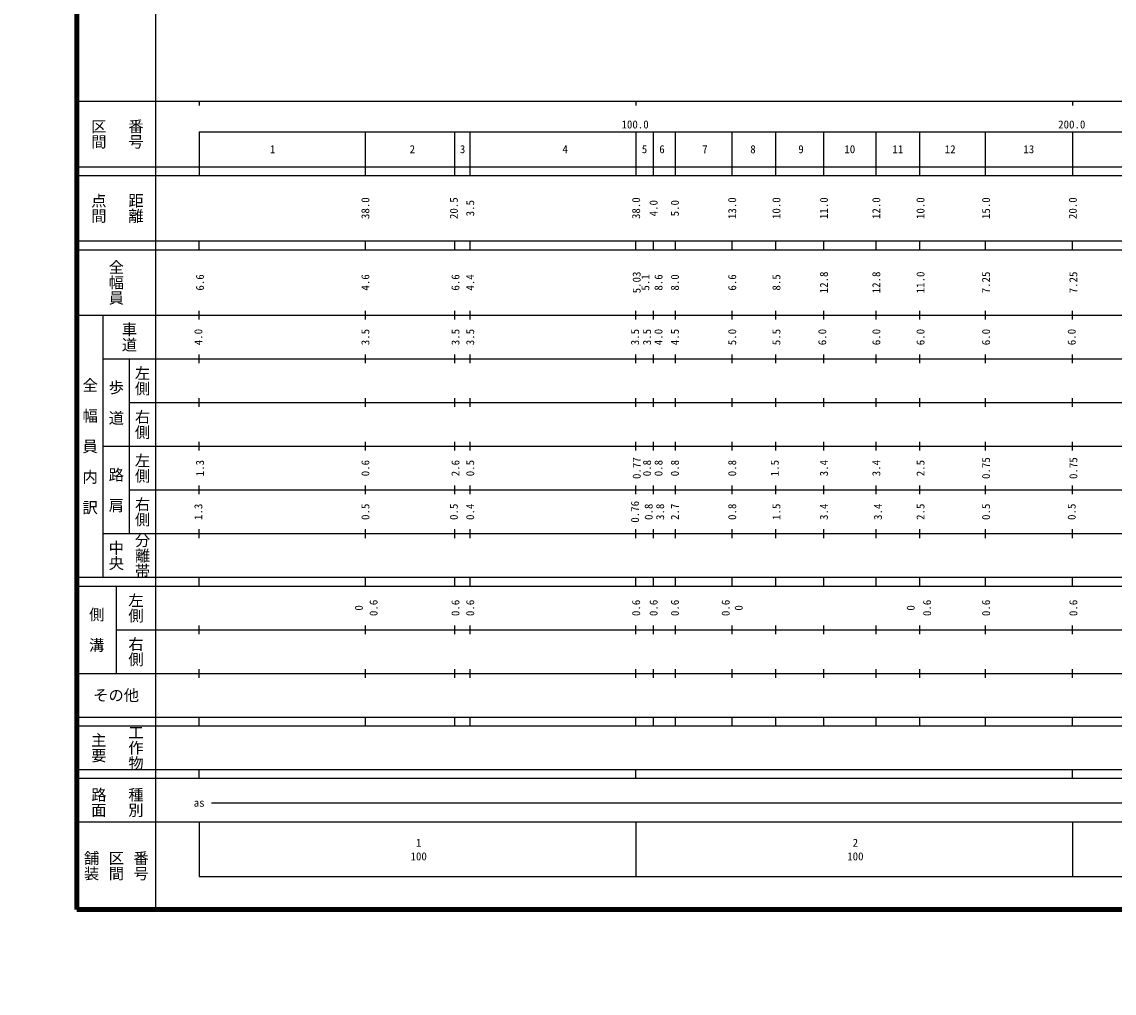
# Model space of a CAD drawing. Units: millimetres on the paper, enlarged 1000 times. Extents: x -29782206 to 30217794, y -29715299 to 30284701.
# Drawn here: x 27408 to 277552, y 815 to 223152 of the extents above; entities that cross this region are included whole.
import ezdxf
from ezdxf.enums import TextEntityAlignment as Align

# ---------------------------------------------------------------- set-up
doc = ezdxf.new("R2010")
doc.units = ezdxf.units.MM
doc.header["$LTSCALE"] = 1000
for name, color, linetype, lineweight in [('M-TTL', 2, 'Continuous', 140), ('M-TTL-BAND', 7, 'Continuous', 25), ('M-WORK', 1, 'Continuous', 13)]:
    doc.layers.add(name, color=color, linetype=linetype, lineweight=lineweight)
doc.styles.add('@ＭＳ ゴシック', font='')
doc.styles.add('ＭＳ ゴシック', font='')
doc.styles.get('@ＭＳ ゴシック').set_extended_font_data('@MS Gothic')
doc.styles.get('ＭＳ ゴシック').set_extended_font_data('MS Gothic')

msp = doc.modelspace()

# ---------------------------------------------------------------- linework, layer by layer
at = {"layer": 'M-TTL'}
for p, q in [((40000, 380000), (40000, 20000)), ((40000, 20000), (680000, 20000))]:
    msp.add_line(p, q, dxfattribs=at)
at = {"layer": 'M-TTL-BAND'}
for p, q in [((58000, 370000), (58000, 20000)), ((40000, 205000), (579000, 205000)), ((68000, 205000), (68000, 204000)), ((168000, 205000), (168000, 204000)), ((268000, 205000), (268000, 204000)), ((68000, 198000), (579000, 198000)), ((68000, 198000), (68000, 188000)), ((106000, 198000), (106000, 188000)), ((126500, 198000), (126500, 188000)), ((130000, 198000), (130000, 188000)), ((168000, 198000), (168000, 188000)), ((172000, 198000), (172000, 188000)), ((177000, 198000), (177000, 188000)), ((190000, 198000), (190000, 188000)), ((200000, 198000), (200000, 188000)), ((211000, 198000), (211000, 188000)), ((223000, 198000), (223000, 188000)), ((233000, 198000), (233000, 188000)), ((248000, 198000), (248000, 188000)), ((268000, 198000), (268000, 188000)), ((40000, 190000), (579000, 190000)), ((40000, 188000), (579000, 188000)), ((40000, 173000), (579000, 173000)), ((68000, 171000), (68000, 173000)), ((106000, 173000), (106000, 171000)), ((126500, 173000), (126500, 171000)), ((130000, 173000), (130000, 171000)), ((168000, 171000), (168000, 173000)), ((172000, 173000), (172000, 171000)), ((177000, 173000), (177000, 171000)), ((190000, 173000), (190000, 171000)), ((200000, 173000), (200000, 171000)), ((211000, 173000), (211000, 171000)), ((223000, 173000), (223000, 171000)), ((233000, 173000), (233000, 171000)), ((248000, 173000), (248000, 171000)), ((268000, 171000), (268000, 173000)), ((40000, 171000), (579000, 171000)), ((40000, 156000), (579000, 156000)), ((46000, 96000), (46000, 156000)), ((68000, 155000), (68000, 157000)), ((106000, 157000), (106000, 155000)), ((126500, 157000), (126500, 155000)), ((130000, 157000), (130000, 155000)), ((168000, 155000), (168000, 157000)), ((172000, 157000), (172000, 155000)), ((177000, 157000), (177000, 155000)), ((190000, 157000), (190000, 155000)), ((200000, 157000), (200000, 155000)), ((211000, 157000), (211000, 155000)), ((223000, 157000), (223000, 155000)), ((233000, 157000), (233000, 155000)), ((248000, 157000), (248000, 155000)), ((268000, 155000), (268000, 157000)), ((46000, 146000), (579000, 146000)), ((52000, 146000), (52000, 106000)), ((68000, 145000), (68000, 147000)), ((106000, 147000), (106000, 145000)), ((126500, 147000), (126500, 145000)), ((130000, 147000), (130000, 145000)), ((168000, 145000), (168000, 147000)), ((172000, 147000), (172000, 145000)), ((177000, 147000), (177000, 145000)), ((190000, 147000), (190000, 145000)), ((200000, 147000), (200000, 145000)), ((211000, 147000), (211000, 145000)), ((223000, 147000), (223000, 145000)), ((233000, 147000), (233000, 145000)), ((248000, 147000), (248000, 145000)), ((268000, 145000), (268000, 147000)), ((52000, 136000), (579000, 136000)), ((68000, 135000), (68000, 137000)), ((106000, 137000), (106000, 135000)), ((126500, 137000), (126500, 135000)), ((130000, 137000), (130000, 135000)), ((168000, 135000), (168000, 137000)), ((172000, 137000), (172000, 135000)), ((177000, 137000), (177000, 135000)), ((190000, 137000), (190000, 135000)), ((200000, 137000), (200000, 135000)), ((211000, 137000), (211000, 135000)), ((223000, 137000), (223000, 135000)), ((233000, 137000), (233000, 135000)), ((248000, 137000), (248000, 135000)), ((268000, 135000), (268000, 137000)), ((46000, 126000), (579000, 126000)), ((68000, 125000), (68000, 127000)), ((106000, 127000), (106000, 125000)), ((126500, 127000), (126500, 125000)), ((130000, 127000), (130000, 125000)), ((168000, 125000), (168000, 127000)), ((172000, 127000), (172000, 125000)), ((177000, 127000), (177000, 125000)), ((190000, 127000), (190000, 125000)), ((200000, 127000), (200000, 125000)), ((211000, 127000), (211000, 125000)), ((223000, 127000), (223000, 125000)), ((233000, 127000), (233000, 125000)), ((248000, 127000), (248000, 125000)), ((268000, 125000), (268000, 127000)), ((52000, 116000), (579000, 116000)), ((68000, 115000), (68000, 117000)), ((106000, 117000), (106000, 115000)), ((126500, 117000), (126500, 115000)), ((130000, 117000), (130000, 115000)), ((168000, 115000), (168000, 117000)), ((172000, 117000), (172000, 115000)), ((177000, 117000), (177000, 115000)), ((190000, 117000), (190000, 115000)), ((200000, 117000), (200000, 115000)), ((211000, 117000), (211000, 115000)), ((223000, 117000), (223000, 115000)), ((233000, 117000), (233000, 115000)), ((248000, 117000), (248000, 115000)), ((268000, 115000), (268000, 117000)), ((46000, 106000), (579000, 106000)), ((68000, 105000), (68000, 107000)), ((106000, 107000), (106000, 105000)), ((126500, 107000), (126500, 105000)), ((130000, 107000), (130000, 105000)), ((168000, 105000), (168000, 107000)), ((172000, 107000), (172000, 105000)), ((177000, 107000), (177000, 105000)), ((190000, 107000), (190000, 105000)), ((200000, 107000), (200000, 105000)), ((211000, 107000), (211000, 105000)), ((223000, 107000), (223000, 105000)), ((233000, 107000), (233000, 105000)), ((248000, 107000), (248000, 105000)), ((268000, 105000), (268000, 107000)), ((40000, 96000), (579000, 96000)), ((68000, 94000), (68000, 96000)), ((106000, 96000), (106000, 94000)), ((126500, 96000), (126500, 94000)), ((130000, 96000), (130000, 94000)), ((168000, 94000), (168000, 96000)), ((172000, 96000), (172000, 94000)), ((177000, 96000), (177000, 94000)), ((190000, 96000), (190000, 94000)), ((200000, 96000), (200000, 94000)), ((211000, 96000), (211000, 94000)), ((223000, 96000), (223000, 94000)), ((233000, 96000), (233000, 94000)), ((248000, 96000), (248000, 94000)), ((268000, 94000), (268000, 96000)), ((40000, 94000), (579000, 94000)), ((49000, 94000), (49000, 74000)), ((49000, 84000), (579000, 84000)), ((68000, 83000), (68000, 85000)), ((106000, 85000), (106000, 83000)), ((126500, 85000), (126500, 83000)), ((130000, 85000), (130000, 83000)), ((168000, 83000), (168000, 85000)), ((172000, 85000), (172000, 83000)), ((177000, 85000), (177000, 83000)), ((190000, 85000), (190000, 83000)), ((200000, 85000), (200000, 83000)), ((211000, 85000), (211000, 83000)), ((223000, 85000), (223000, 83000)), ((233000, 85000), (233000, 83000)), ((248000, 85000), (248000, 83000)), ((268000, 83000), (268000, 85000)), ((40000, 74000), (579000, 74000)), ((68000, 73000), (68000, 75000)), ((106000, 75000), (106000, 73000)), ((126500, 75000), (126500, 73000)), ((130000, 75000), (130000, 73000)), ((168000, 73000), (168000, 75000)), ((172000, 75000), (172000, 73000)), ((177000, 75000), (177000, 73000)), ((190000, 75000), (190000, 73000)), ((200000, 75000), (200000, 73000)), ((211000, 75000), (211000, 73000)), ((223000, 75000), (223000, 73000)), ((233000, 75000), (233000, 73000)), ((248000, 75000), (248000, 73000)), ((268000, 73000), (268000, 75000)), ((40000, 64000), (579000, 64000)), ((68000, 62000), (68000, 64000)), ((106000, 64000), (106000, 62000)), ((126500, 64000), (126500, 62000)), ((130000, 64000), (130000, 62000)), ((168000, 62000), (168000, 64000)), ((172000, 64000), (172000, 62000)), ((177000, 64000), (177000, 62000)), ((190000, 64000), (190000, 62000)), ((200000, 64000), (200000, 62000)), ((211000, 64000), (211000, 62000)), ((223000, 64000), (223000, 62000)), ((233000, 64000), (233000, 62000)), ((248000, 64000), (248000, 62000)), ((268000, 62000), (268000, 64000)), ((40000, 62000), (579000, 62000)), ((40000, 52000), (579000, 52000)), ((68000, 50000), (68000, 52000)), ((168000, 50000), (168000, 52000)), ((268000, 50000), (268000, 52000)), ((40000, 50000), (579000, 50000)), ((70805, 44406), (565903, 44406)), ((40000, 40000), (579000, 40000)), ((68000, 40000), (68000, 27500)), ((168000, 40000), (168000, 27500)), ((268000, 40000), (268000, 27500)), ((68000, 27500), (579000, 27500))]:
    msp.add_line(p, q, dxfattribs=at)
at = {"layer": 'M-WORK'}
msp.add_circle((217794, 284701), 30000000, dxfattribs=at)

# ---------------------------------------------------------------- texts
at = {"layer": 'M-TTL-BAND'}
for s, height, rotation, style, p in [('区間', 2566, 270, '@ＭＳ ゴシック', (45000, 197500)), ('番号', 2566, 270, '@ＭＳ ゴシック', (53500, 197500)), ('点間', 2566, 270, '@ＭＳ ゴシック', (45000, 180500)), ('距離', 2566, 270, '@ＭＳ ゴシック', (53500, 180500)), ('38.0', 1833, 90, 'ＭＳ ゴシック', (106071, 180500)), ('20.5', 1833, 90, 'ＭＳ ゴシック', (126322, 180500)), ('38.0', 1833, 90, 'ＭＳ ゴシック', (168071, 180500)), ('13.0', 1833, 90, 'ＭＳ ゴシック', (190074, 180500)), ('10.0', 1833, 90, 'ＭＳ ゴシック', (200199, 180500)), ('11.0', 1833, 90, 'ＭＳ ゴシック', (211075, 180500)), ('12.0', 1833, 90, 'ＭＳ ゴシック', (223075, 180500)), ('10.0', 1833, 90, 'ＭＳ ゴシック', (233201, 180500)), ('15.0', 1833, 90, 'ＭＳ ゴシック', (248201, 180500)), ('20.0', 1833, 90, 'ＭＳ ゴシック', (268071, 180500)), ('3.5', 1833, 90, 'ＭＳ ゴシック', (130072, 180500)), ('4.0', 1833, 90, 'ＭＳ ゴシック', (172073, 180500)), ('5.0', 1833, 90, 'ＭＳ ゴシック', (176949, 180500)), ('全幅員', 2566, 270, '@ＭＳ ゴシック', (49000, 163500)), ('6.6', 1833, 90, 'ＭＳ ゴシック', (68195, 163500)), ('4.6', 1833, 90, 'ＭＳ ゴシック', (106071, 163500)), ('6.6', 1833, 90, 'ＭＳ ゴシック', (126697, 163500)), ('4.4', 1833, 90, 'ＭＳ ゴシック', (130072, 163500)), ('5.03', 1833, 90, 'ＭＳ ゴシック', (168195, 163500)), ('5.1', 1833, 90, 'ＭＳ ゴシック', (170198, 163500)), ('8.6', 1833, 90, 'ＭＳ ゴシック', (173198, 163500)), ('8.0', 1833, 90, 'ＭＳ ゴシック', (176949, 163500)), ('6.6', 1833, 90, 'ＭＳ ゴシック', (190074, 163500)), ('8.5', 1833, 90, 'ＭＳ ゴシック', (200199, 163500)), ('12.8', 1833, 90, 'ＭＳ ゴシック', (211075, 163500)), ('12.8', 1833, 90, 'ＭＳ ゴシック', (223075, 163500)), ('11.0', 1833, 90, 'ＭＳ ゴシック', (233201, 163500)), ('7.25', 1833, 90, 'ＭＳ ゴシック', (248201, 163500)), ('7.25', 1833, 90, 'ＭＳ ゴシック', (268195, 163500)), ('車道', 2566, 270, '@ＭＳ ゴシック', (52000, 151000)), ('4.0', 1833, 90, 'ＭＳ ゴシック', (67820, 151000)), ('3.5', 1833, 90, 'ＭＳ ゴシック', (106071, 151000)), ('3.5', 1833, 90, 'ＭＳ ゴシック', (126697, 151000)), ('3.5', 1833, 90, 'ＭＳ ゴシック', (130072, 151000)), ('3.5', 1833, 90, 'ＭＳ ゴシック', (167820, 151000)), ('3.5', 1833, 90, 'ＭＳ ゴシック', (170573, 151000)), ('4.0', 1833, 90, 'ＭＳ ゴシック', (173198, 151000)), ('4.5', 1833, 90, 'ＭＳ ゴシック', (176949, 151000)), ('5.0', 1833, 90, 'ＭＳ ゴシック', (190074, 151000)), ('5.5', 1833, 90, 'ＭＳ ゴシック', (200199, 151000)), ('6.0', 1833, 90, 'ＭＳ ゴシック', (210700, 151000)), ('6.0', 1833, 90, 'ＭＳ ゴシック', (223075, 151000)), ('6.0', 1833, 90, 'ＭＳ ゴシック', (233201, 151000)), ('6.0', 1833, 90, 'ＭＳ ゴシック', (248201, 151000)), ('6.0', 1833, 90, 'ＭＳ ゴシック', (267820, 151000)), ('左側', 2566, 270, '@ＭＳ ゴシック', (55000, 141000)), ('全\u3000幅\u3000員\u3000内\u3000訳', 2566, 270, '@ＭＳ ゴシック', (43000, 126000)), ('歩\u3000道', 2566, 270, '@ＭＳ ゴシック', (49000, 136000)), ('右側', 2566, 270, '@ＭＳ ゴシック', (55000, 131000)), ('左側', 2566, 270, '@ＭＳ ゴシック', (55000, 121000)), ('1.3', 1833, 90, 'ＭＳ ゴシック', (68195, 121000)), ('0.6', 1833, 90, 'ＭＳ ゴシック', (106071, 121000)), ('2.6', 1833, 90, 'ＭＳ ゴシック', (126697, 121000)), ('0.5', 1833, 90, 'ＭＳ ゴシック', (130072, 121000)), ('0.77', 1833, 90, 'ＭＳ ゴシック', (168195, 121000)), ('0.8', 1833, 90, 'ＭＳ ゴシック', (170573, 121000)), ('0.8', 1833, 90, 'ＭＳ ゴシック', (173198, 121000)), ('0.8', 1833, 90, 'ＭＳ ゴシック', (176949, 121000)), ('0.8', 1833, 90, 'ＭＳ ゴシック', (190074, 121000)), ('1.5', 1833, 90, 'ＭＳ ゴシック', (199824, 121000)), ('3.4', 1833, 90, 'ＭＳ ゴシック', (211075, 121000)), ('3.4', 1833, 90, 'ＭＳ ゴシック', (223075, 121000)), ('2.5', 1833, 90, 'ＭＳ ゴシック', (233201, 121000)), ('0.75', 1833, 90, 'ＭＳ ゴシック', (248201, 121000)), ('0.75', 1833, 90, 'ＭＳ ゴシック', (268195, 121000)), ('路\u3000肩', 2566, 270, '@ＭＳ ゴシック', (49000, 116000)), ('右側', 2566, 270, '@ＭＳ ゴシック', (55000, 111000)), ('1.3', 1833, 90, 'ＭＳ ゴシック', (67820, 111000)), ('0.5', 1833, 90, 'ＭＳ ゴシック', (106071, 111000)), ('0.5', 1833, 90, 'ＭＳ ゴシック', (126322, 111000)), ('0.4', 1833, 90, 'ＭＳ ゴシック', (130072, 111000)), ('0.76', 1833, 90, 'ＭＳ ゴシック', (167820, 111000)), ('0.8', 1833, 90, 'ＭＳ ゴシック', (170948, 111000)), ('3.8', 1833, 90, 'ＭＳ ゴシック', (173573, 111000)), ('2.7', 1833, 90, 'ＭＳ ゴシック', (176949, 111000)), ('0.8', 1833, 90, 'ＭＳ ゴシック', (190074, 111000)), ('1.5', 1833, 90, 'ＭＳ ゴシック', (200199, 111000)), ('3.4', 1833, 90, 'ＭＳ ゴシック', (211075, 111000)), ('3.4', 1833, 90, 'ＭＳ ゴシック', (223450, 111000)), ('2.5', 1833, 90, 'ＭＳ ゴシック', (233201, 111000)), ('0.5', 1833, 90, 'ＭＳ ゴシック', (248201, 111000)), ('0.5', 1833, 90, 'ＭＳ ゴシック', (267820, 111000)), ('分離帯', 2566, 270, '@ＭＳ ゴシック', (55000, 101000)), ('中央', 2566, 270, '@ＭＳ ゴシック', (49000, 101000)), ('左側', 2566, 270, '@ＭＳ ゴシック', (53500, 89000)), ('0.6', 1833, 90, 'ＭＳ ゴシック', (107946, 89000)), ('0.6', 1833, 90, 'ＭＳ ゴシック', (126697, 89000)), ('0.6', 1833, 90, 'ＭＳ ゴシック', (130072, 89000)), ('0.6', 1833, 90, 'ＭＳ ゴシック', (168073, 89000)), ('0.6', 1833, 90, 'ＭＳ ゴシック', (172073, 89000)), ('0.6', 1833, 90, 'ＭＳ ゴシック', (176949, 89000)), ('0.6', 1833, 90, 'ＭＳ ゴシック', (188574, 89000)), ('0.6', 1833, 90, 'ＭＳ ゴシック', (234701, 89000)), ('0.6', 1833, 90, 'ＭＳ ゴシック', (248201, 89000)), ('0.6', 1833, 90, 'ＭＳ ゴシック', (268201, 89000)), ('側\u3000溝', 2566, 270, '@ＭＳ ゴシック', (44500, 84000)), ('0', 1833, 90, 'ＭＳ ゴシック', (104571, 89000)), ('0', 1833, 90, 'ＭＳ ゴシック', (191574, 89000)), ('0', 1833, 90, 'ＭＳ ゴシック', (230951, 89000)), ('右側', 2566, 270, '@ＭＳ ゴシック', (53500, 79000)), ('主要', 2566, 270, '@ＭＳ ゴシック', (45000, 57000)), ('工作物', 2566, 270, '@ＭＳ ゴシック', (53500, 57000)), ('路面', 2566, 270, '@ＭＳ ゴシック', (45000, 44500)), ('種別', 2566, 270, '@ＭＳ ゴシック', (53500, 44500)), ('舗装', 2566, 270, '@ＭＳ ゴシック', (43333, 30000)), ('区間', 2566, 270, '@ＭＳ ゴシック', (49000, 30000)), ('番号', 2566, 270, '@ＭＳ ゴシック', (54667, 30000))]:
    msp.add_text(s, height=height, rotation=rotation, dxfattribs=dict(at, style=style)).set_placement(p, align=Align.MIDDLE_CENTER)
at = {"layer": 'M-TTL-BAND', "style": 'ＭＳ ゴシック'}
for s, p in [('100.0', (167844, 198195)), ('200.0', (267844, 198195))]:
    msp.add_text(s, height=1833, dxfattribs=at).set_placement(p, align=Align.BOTTOM_CENTER)
for s, height, p in [('1', 1833, (84838, 194000)), ('2', 1833, (116839, 194000)), ('3', 1833, (128339, 194000)), ('4', 1833, (151840, 194000)), ('5', 1833, (169998, 194000)), ('6', 1833, (174008, 194000)), ('7', 1833, (183841, 194000)), ('8', 1833, (194842, 194000)), ('9', 1833, (205842, 194000)), ('10', 1833, (217009, 194000)), ('11', 1833, (228010, 194000)), ('12', 1833, (240010, 194000)), ('13', 1833, (258001, 194000)), ('その他', 2566, (49000, 69000)), ('as', 1833, (68006, 44406)), ('1', 1833, (118288, 35238)), ('2', 1833, (218288, 35238)), ('100', 1833, (118288, 32131)), ('100', 1833, (218288, 32131))]:
    msp.add_text(s, height=height, dxfattribs=at).set_placement(p, align=Align.MIDDLE_CENTER)

doc.saveas('drawing.dxf')
